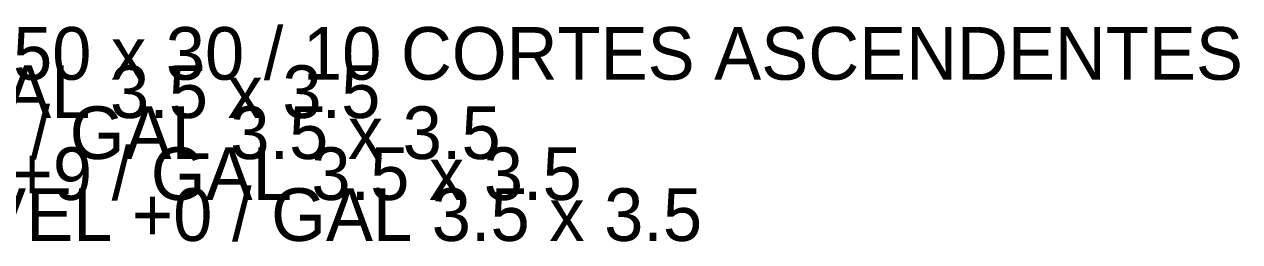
# Model space of a CAD drawing. Extents: x 4965 to 5080, y 10647 to 10739.
# Drawn here: x 5056.78 to 5079.83, y 10712.82 to 10716.94 of the extents above; entities that cross this region are included whole.
import ezdxf

# ---------------------------------------------------------------- set-up
doc = ezdxf.new("R2010")
doc.units = 0
doc.layers.add('21_ROTULOS', color=7, linetype='Continuous')

msp = doc.modelspace()

# ---------------------------------------------------------------- texts
at = {"layer": '21_ROTULOS', "color": 7}
msp.add_text('PANEL 50 x 30 / 10 CORTES ASCENDENTES', height=1, dxfattribs=at).set_placement((5051.804, 10715.892, 2127.961))
at = {"layer": '21_ROTULOS', "color": 3}
for s, p in [('NIVEL +27 / GAL 3.5 x 3.5', (5047.735, 10715.165, 2125.961)), ('NIVEL +18 / GAL 3.5 x 3.5', (5050.017, 10714.387, 2116.961)), ('NIVEL +9 / GAL 3.5 x 3.5', (5052.3, 10713.61, 2107.961)), ('NIVEL +0 / GAL 3.5 x 3.5', (5054.583, 10712.832, 2098.961))]:
    msp.add_text(s, height=1, dxfattribs=at).set_placement(p)

doc.saveas('drawing.dxf')
